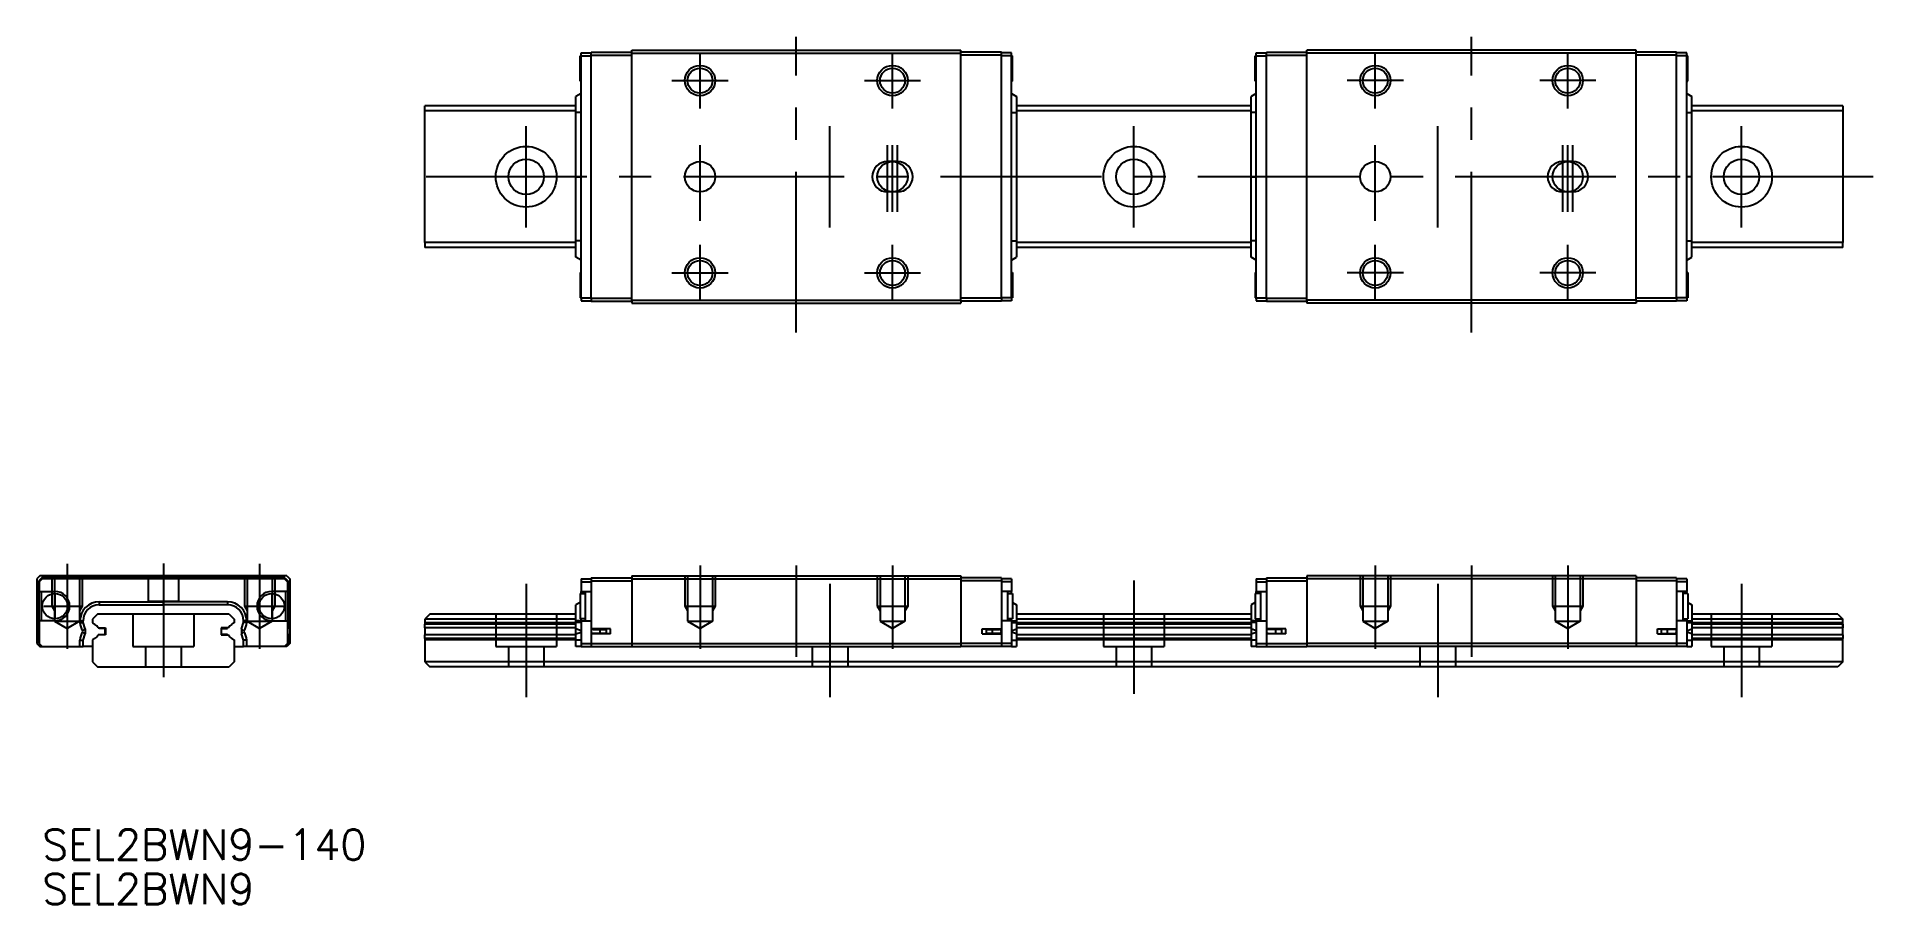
# Model space of a CAD drawing. Extents: x -13 to 169, y -23 to 62.
import ezdxf

# ---------------------------------------------------------------- set-up
doc = ezdxf.new("R2010")
doc.units = 0
doc.header["$LTSCALE"] = 0.5
doc.linetypes.add('CENTER', pattern=[50.8, 31.75, -6.35, 6.35, -6.35])
doc.linetypes.add('DASHED', pattern=[19.05, 12.7, -6.35])
doc.layers.get('0').update_dxf_attribs({"linetype": 'CONTINUOUS'})
doc.layers.add('CENTER', color=1, linetype='CENTER')
doc.styles.get("Standard").update_dxf_attribs({"font": 'txt.shx', "height": 3, "bigfont": 'bigfont.shx'})

# ---------------------------------------------------------------- blocks, each defined once
blk = doc.blocks.new('*U2')
at = {"color": 7, "linetype": 'CONTINUOUS'}
blk.add_text('SEL2BWN9-140', height=3, dxfattribs=at).set_placement((-11.97, -19.06))
blk = doc.blocks.new('*U3')
at = {"color": 7, "linetype": 'CONTINUOUS'}
blk.add_text('SEL2BWN9', height=3, dxfattribs=at).set_placement((-11.97, -23.45))

msp = doc.modelspace()

# ---------------------------------------------------------------- linework, layer by layer
at = {"color": 7, "linetype": 'CONTINUOUS'}
for p, q in [((41.14, 57.86), (41.14, 60.36)), ((41.14, 60.36), (41.24, 60.36)), ((41.24, 60.66), (42.24, 60.66)), ((41.24, 60.36), (41.24, 60.66)), ((41.24, 36.46), (41.24, 60.36)), ((41.24, 60.36), (42.24, 60.36)), ((42.24, 60.41), (42.24, 60.71)), ((42.24, 60.71), (46.24, 60.71)), ((42.24, 36.41), (42.24, 60.41)), ((42.24, 60.41), (46.24, 60.41)), ((46.24, 60.91), (78.74, 60.91)), ((46.24, 60.61), (46.24, 60.91)), ((46.24, 60.61), (78.74, 60.61)), ((46.24, 36.21), (46.24, 60.61)), ((78.74, 60.61), (78.74, 60.91)), ((82.74, 60.71), (78.74, 60.71)), ((78.74, 36.21), (78.74, 60.61)), ((82.74, 60.41), (78.74, 60.41)), ((82.74, 60.41), (82.74, 60.71)), ((83.74, 60.66), (82.74, 60.66)), ((82.74, 36.41), (82.74, 60.41)), ((83.74, 60.36), (82.74, 60.36)), ((83.74, 60.36), (83.74, 60.66)), ((83.74, 36.46), (83.74, 60.36)), ((83.74, 60.36), (83.84, 60.36)), ((83.84, 57.86), (83.84, 60.36)), ((107.81, 57.86), (107.81, 60.36)), ((107.91, 60.36), (107.81, 60.36)), ((107.91, 60.36), (107.91, 60.66)), ((107.91, 60.66), (108.91, 60.66)), ((107.91, 36.46), (107.91, 60.36)), ((107.91, 60.36), (108.91, 60.36)), ((108.91, 60.41), (108.91, 60.71)), ((108.91, 60.71), (112.91, 60.71)), ((108.91, 36.41), (108.91, 60.41)), ((108.91, 60.41), (112.91, 60.41)), ((145.41, 60.91), (112.91, 60.91)), ((112.91, 60.61), (112.91, 60.91)), ((145.41, 60.61), (112.91, 60.61)), ((112.91, 36.21), (112.91, 60.61)), ((145.41, 60.61), (145.41, 60.91)), ((149.41, 60.71), (145.41, 60.71)), ((145.41, 36.21), (145.41, 60.61)), ((149.41, 60.41), (145.41, 60.41)), ((149.41, 60.41), (149.41, 60.71)), ((150.41, 60.66), (149.41, 60.66)), ((149.41, 36.41), (149.41, 60.41)), ((150.41, 60.36), (149.41, 60.36)), ((150.41, 60.36), (150.41, 60.66)), ((150.41, 36.46), (150.41, 60.36)), ((150.51, 60.36), (150.41, 60.36)), ((150.51, 57.86), (150.51, 60.36)), ((41.24, 56.64), (40.74, 56.34)), ((40.74, 40.48), (40.74, 56.34)), ((41.24, 57.86), (41.14, 57.86)), ((83.84, 57.86), (83.74, 57.86)), ((83.74, 56.64), (84.24, 56.34)), ((84.24, 56.34), (84.24, 40.48)), ((107.91, 56.64), (107.41, 56.34)), ((107.41, 40.48), (107.41, 56.34)), ((107.81, 57.86), (107.91, 57.86)), ((150.41, 57.86), (150.51, 57.86)), ((150.41, 56.64), (150.91, 56.34)), ((150.91, 40.48), (150.91, 56.34)), ((25.82, 54.91), (25.82, 55.41)), ((40.74, 55.41), (25.82, 55.41)), ((25.82, 41.91), (25.82, 54.91)), ((40.74, 54.91), (25.82, 54.91)), ((41.24, 54.74), (40.74, 54.74)), ((83.74, 54.74), (84.24, 54.74)), ((107.41, 55.41), (84.24, 55.41)), ((107.41, 54.91), (84.24, 54.91)), ((107.91, 54.74), (107.41, 54.74)), ((150.41, 54.74), (150.91, 54.74)), ((165.82, 55.41), (150.91, 55.41)), ((165.82, 54.91), (150.91, 54.91)), ((165.82, 55.41), (165.82, 54.91)), ((165.82, 54.91), (165.82, 41.91)), ((72.49, 49.91), (71.49, 49.91)), ((139.16, 49.91), (138.16, 49.91)), ((40.74, 48.41), (41.24, 48.41)), ((84.24, 48.41), (83.74, 48.41)), ((107.41, 48.41), (107.91, 48.41)), ((150.91, 48.41), (150.41, 48.41)), ((72.49, 46.91), (71.49, 46.91)), ((139.16, 46.91), (138.16, 46.91)), ((25.82, 41.91), (25.82, 41.41)), ((40.74, 41.91), (25.82, 41.91)), ((41.24, 42.08), (40.74, 42.08)), ((83.74, 42.08), (84.24, 42.08)), ((107.41, 41.91), (84.24, 41.91)), ((107.91, 42.08), (107.41, 42.08)), ((150.41, 42.08), (150.91, 42.08)), ((165.82, 41.91), (150.91, 41.91)), ((165.82, 41.41), (165.82, 41.91)), ((40.74, 41.41), (25.82, 41.41)), ((41.24, 40.18), (40.74, 40.48)), ((83.74, 40.18), (84.24, 40.48)), ((107.41, 41.41), (84.24, 41.41)), ((107.91, 40.18), (107.41, 40.48)), ((150.41, 40.18), (150.91, 40.48)), ((165.82, 41.41), (150.91, 41.41)), ((41.14, 38.96), (41.24, 38.96)), ((41.14, 38.96), (41.14, 36.46)), ((83.74, 38.96), (83.84, 38.96)), ((83.84, 38.96), (83.84, 36.46)), ((107.91, 38.96), (107.81, 38.96)), ((107.81, 38.96), (107.81, 36.46)), ((150.51, 38.96), (150.41, 38.96)), ((150.51, 38.96), (150.51, 36.46)), ((41.24, 36.46), (41.14, 36.46)), ((41.24, 36.46), (42.24, 36.46)), ((41.24, 36.46), (41.24, 36.16)), ((42.24, 36.41), (46.24, 36.41)), ((42.24, 36.41), (42.24, 36.11)), ((82.74, 36.41), (78.74, 36.41)), ((83.74, 36.46), (82.74, 36.46)), ((82.74, 36.41), (82.74, 36.11)), ((83.74, 36.46), (83.74, 36.16)), ((83.84, 36.46), (83.74, 36.46)), ((107.81, 36.46), (107.91, 36.46)), ((107.91, 36.46), (108.91, 36.46)), ((107.91, 36.46), (107.91, 36.16)), ((108.91, 36.41), (112.91, 36.41)), ((108.91, 36.41), (108.91, 36.11)), ((149.41, 36.41), (145.41, 36.41)), ((150.41, 36.46), (149.41, 36.46)), ((149.41, 36.41), (149.41, 36.11)), ((150.41, 36.46), (150.41, 36.16)), ((150.41, 36.46), (150.51, 36.46)), ((41.24, 36.16), (42.24, 36.16)), ((42.24, 36.11), (46.24, 36.11)), ((46.24, 36.21), (78.74, 36.21)), ((46.24, 36.21), (46.24, 35.91)), ((46.24, 35.91), (78.74, 35.91)), ((78.74, 36.21), (78.74, 35.91)), ((82.74, 36.11), (78.74, 36.11)), ((83.74, 36.16), (82.74, 36.16)), ((107.91, 36.16), (108.91, 36.16)), ((108.91, 36.11), (112.91, 36.11)), ((145.41, 36.21), (112.91, 36.21)), ((112.91, 36.21), (112.91, 35.91)), ((145.41, 35.91), (112.91, 35.91)), ((145.41, 36.21), (145.41, 35.91)), ((149.41, 36.11), (145.41, 36.11)), ((150.41, 36.16), (149.41, 36.16)), ((-12.2, 9), (-12.5, 8.7)), ((-12.5, 8.7), (-12.5, 2.3)), ((-12, 8.8), (-12.3, 8.5)), ((-12.3, 8.5), (-12.3, 3.75)), ((-11.95, 8.7), (-12.25, 8.4)), ((-12.25, 8.4), (-12.25, 7.45)), ((-12.25, 7.45), (-10.7, 7.45)), ((12.2, 9), (-12.2, 9)), ((-12.05, 7.45), (-12.05, 4.55)), ((12, 8.8), (-12, 8.8)), ((11.95, 8.7), (-11.95, 8.7)), ((12.25, 7.45), (10.7, 7.45)), ((11.95, 8.7), (12.25, 8.4)), ((12, 8.8), (12.3, 8.5)), ((12.05, 7.45), (12.05, 4.55)), ((12.2, 9), (12.5, 8.7)), ((12.25, 8.4), (12.25, 7.45)), ((12.3, 8.5), (12.3, 3.75)), ((12.5, 8.7), (12.5, 2.3)), ((41.24, 8.7), (42.24, 8.7)), ((41.24, 8.7), (41.24, 8.4)), ((41.24, 8.4), (42.24, 8.4)), ((41.24, 8.4), (41.24, 7.45)), ((41.24, 7.45), (42.24, 7.45)), ((41.24, 7.25), (41.24, 7.45)), ((41.64, 7.45), (41.64, 4.55)), ((42.24, 8.8), (46.24, 8.8)), ((42.24, 8.8), (42.24, 8.5)), ((42.24, 8.5), (42.24, 3.75)), ((42.24, 8.5), (46.24, 8.5)), ((46.24, 9), (78.74, 9)), ((46.24, 9), (46.24, 8.7)), ((46.24, 8.7), (78.74, 8.7)), ((46.24, 8.7), (46.24, 2.3)), ((78.74, 9), (78.74, 8.7)), ((82.74, 8.8), (78.74, 8.8)), ((78.74, 8.7), (78.74, 2.3)), ((82.74, 8.5), (78.74, 8.5)), ((82.74, 8.8), (82.74, 8.5)), ((83.74, 8.7), (82.74, 8.7)), ((82.74, 8.5), (82.74, 3.75)), ((83.74, 8.4), (82.74, 8.4)), ((83.74, 7.45), (82.74, 7.45)), ((83.34, 7.45), (83.34, 4.55)), ((83.74, 8.7), (83.74, 8.4)), ((83.74, 8.4), (83.74, 7.45)), ((83.74, 7.25), (83.74, 7.45)), ((107.91, 8.7), (107.91, 8.4)), ((107.91, 8.7), (108.91, 8.7)), ((107.91, 8.4), (107.91, 7.45)), ((107.91, 8.4), (108.91, 8.4)), ((107.91, 7.45), (108.91, 7.45)), ((107.91, 7.25), (107.91, 7.45)), ((108.31, 7.45), (108.31, 4.55)), ((108.91, 8.8), (112.91, 8.8)), ((108.91, 8.8), (108.91, 8.5)), ((108.91, 8.5), (108.91, 3.75)), ((108.91, 8.5), (112.91, 8.5)), ((145.41, 9), (112.91, 9)), ((112.91, 9), (112.91, 8.7)), ((145.41, 8.7), (112.91, 8.7)), ((112.91, 8.7), (112.91, 2.3)), ((145.41, 9), (145.41, 8.7)), ((149.41, 8.8), (145.41, 8.8)), ((145.41, 8.7), (145.41, 2.3)), ((149.41, 8.5), (145.41, 8.5)), ((149.41, 8.8), (149.41, 8.5)), ((150.41, 8.7), (149.41, 8.7)), ((149.41, 8.5), (149.41, 3.75)), ((150.41, 8.4), (149.41, 8.4)), ((150.41, 7.45), (149.41, 7.45)), ((150.01, 7.45), (150.01, 4.55)), ((150.41, 8.7), (150.41, 8.4)), ((150.41, 8.4), (150.41, 7.45)), ((150.41, 7.25), (150.41, 7.45)), ((-6.33, 6.43), (0, 6.43)), ((-6.33, 6.43), (-6.33, 6.13)), ((-6.33, 6.13), (0, 6.13)), ((6.33, 6.43), (0, 6.43)), ((0, 6.13), (0, 6.43)), ((6.33, 6.13), (0, 6.13)), ((6.33, 6.43), (6.33, 6.13)), ((41.14, 6.37), (40.74, 6.13)), ((40.74, 2), (40.74, 6.13)), ((41.14, 7.25), (41.14, 4.75)), ((41.14, 7.25), (41.64, 7.25)), ((83.34, 7.25), (83.84, 7.25)), ((83.84, 7.25), (83.84, 4.75)), ((83.84, 6.37), (84.24, 6.13)), ((84.24, 6.13), (84.24, 2)), ((107.81, 6.37), (107.41, 6.13)), ((107.41, 6.13), (107.41, 2)), ((107.81, 7.25), (107.81, 4.75)), ((108.31, 7.25), (107.81, 7.25)), ((150.51, 7.25), (150.01, 7.25)), ((150.51, 7.25), (150.51, 4.75)), ((150.51, 6.37), (150.91, 6.13)), ((150.91, 6.13), (150.91, 2)), ((-12.3, 3.75), (-12.25, 3.75)), ((-12.3, 3.25), (-12.3, 3.75)), ((-10.7, 4.55), (-12.25, 4.55)), ((-12.25, 4.55), (-12.25, 2.3)), ((-8.23, 4.37), (-8.23, 4.53)), ((-8.23, 4.53), (-7.93, 4.53)), ((-8.23, 4.37), (-7.93, 4.37)), ((-7.95, 3.56), (-7.71, 3.75)), ((-7.93, 4.37), (-7.93, 4.53)), ((-7.71, 3.75), (-7.93, 4.37)), ((-7.71, 3.75), (-7.71, 3.25)), ((-6.5, 5.2), (-7, 4.7)), ((-7, 4.7), (-7, 4.33)), ((-7, 4.33), (-6.77, 4.2)), ((6.5, 5.2), (-6.5, 5.2)), ((-6.43, 3.85), (-5.7, 3.85)), ((-5.75, 3.8), (-6.33, 3.8)), ((-5.75, 3.2), (-5.75, 3.8)), ((-5.7, 3.85), (-5.7, 3.15)), ((5.7, 3.85), (5.7, 3.15)), ((6.43, 3.85), (5.7, 3.85)), ((5.75, 3.8), (6.33, 3.8)), ((5.75, 3.2), (5.75, 3.8)), ((6.5, 5.2), (7, 4.7)), ((7, 4.33), (6.77, 4.2)), ((7, 4.7), (7, 4.33)), ((7.71, 3.75), (7.93, 4.37)), ((7.95, 3.56), (7.71, 3.75)), ((7.71, 3.75), (7.71, 3.25)), ((8.23, 4.53), (7.93, 4.53)), ((7.93, 4.37), (7.93, 4.53)), ((8.23, 4.37), (7.93, 4.37)), ((8.23, 4.37), (8.23, 4.53)), ((10.7, 4.55), (12.25, 4.55)), ((12.25, 4.55), (12.25, 2.3)), ((12.3, 3.75), (12.25, 3.75)), ((12.3, 3.25), (12.3, 3.75)), ((26.32, 5.2), (25.82, 4.7)), ((40.74, 4.7), (25.82, 4.7)), ((25.82, 4.7), (25.82, 4.7)), ((25.82, 4.7), (25.82, 4.33)), ((40.74, 4.33), (25.82, 4.33)), ((25.82, 4.33), (25.82, 4.2)), ((40.74, 4.2), (25.82, 4.2)), ((25.82, 3.85), (25.82, 4.2)), ((40.74, 3.85), (25.82, 3.85)), ((25.82, 3.85), (25.82, 3.15)), ((40.74, 5.2), (26.32, 5.2)), ((41.24, 4.53), (40.74, 4.53)), ((41.24, 4.37), (40.74, 4.37)), ((41.24, 3.56), (40.74, 3.75)), ((41.64, 4.75), (41.14, 4.75)), ((41.24, 4.55), (41.24, 4.75)), ((41.24, 4.55), (42.24, 4.55)), ((41.24, 4.55), (41.24, 2.3)), ((42.24, 3.75), (42.24, 3.25)), ((44.14, 3.75), (42.24, 3.75)), ((42.44, 3.7), (43.14, 3.7)), ((42.74, 3.7), (42.74, 3.75)), ((43.07, 3.7), (43.07, 3.75)), ((43.14, 3.3), (43.14, 3.7)), ((43.14, 3.7), (43.74, 3.7)), ((43.74, 3.3), (43.74, 3.7)), ((44.14, 3.25), (44.14, 3.75)), ((80.84, 3.25), (80.84, 3.75)), ((80.84, 3.75), (82.74, 3.75)), ((81.24, 3.7), (81.24, 3.3)), ((81.24, 3.7), (81.84, 3.7)), ((81.84, 3.7), (81.84, 3.3)), ((81.84, 3.7), (82.54, 3.7)), ((81.91, 3.7), (81.91, 3.75)), ((82.24, 3.7), (82.24, 3.75)), ((83.74, 4.55), (82.74, 4.55)), ((82.74, 3.75), (82.74, 3.25)), ((83.84, 4.75), (83.34, 4.75)), ((83.74, 4.55), (83.74, 4.75)), ((83.74, 4.55), (83.74, 2.3)), ((83.74, 4.53), (84.24, 4.53)), ((83.74, 4.37), (84.24, 4.37)), ((83.74, 3.56), (84.24, 3.75)), ((107.41, 5.2), (84.24, 5.2)), ((107.41, 4.7), (84.24, 4.7)), ((107.41, 4.33), (84.24, 4.33)), ((107.41, 4.2), (84.24, 4.2)), ((107.41, 3.85), (84.24, 3.85)), ((107.91, 4.53), (107.41, 4.53)), ((107.91, 4.37), (107.41, 4.37)), ((107.91, 3.56), (107.41, 3.75)), ((107.81, 4.75), (108.31, 4.75)), ((107.91, 4.55), (107.91, 4.75)), ((107.91, 4.55), (107.91, 2.3)), ((107.91, 4.55), (108.91, 4.55)), ((108.91, 3.75), (108.91, 3.25)), ((110.81, 3.75), (108.91, 3.75)), ((109.81, 3.7), (109.11, 3.7)), ((109.41, 3.7), (109.41, 3.75)), ((109.74, 3.7), (109.74, 3.75)), ((109.81, 3.7), (109.81, 3.3)), ((110.41, 3.7), (109.81, 3.7)), ((110.41, 3.7), (110.41, 3.3)), ((110.81, 3.25), (110.81, 3.75)), ((147.51, 3.25), (147.51, 3.75)), ((147.51, 3.75), (149.41, 3.75)), ((147.91, 3.3), (147.91, 3.7)), ((148.51, 3.7), (147.91, 3.7)), ((148.51, 3.3), (148.51, 3.7)), ((149.21, 3.7), (148.51, 3.7)), ((148.58, 3.7), (148.58, 3.75)), ((148.91, 3.7), (148.91, 3.75)), ((150.41, 4.55), (149.41, 4.55)), ((149.41, 3.75), (149.41, 3.25)), ((150.01, 4.75), (150.51, 4.75)), ((150.41, 4.55), (150.41, 4.75)), ((150.41, 4.55), (150.41, 2.3)), ((150.41, 4.53), (150.91, 4.53)), ((150.41, 4.37), (150.91, 4.37)), ((150.41, 3.56), (150.91, 3.75)), ((165.32, 5.2), (150.91, 5.2)), ((165.82, 4.7), (150.91, 4.7)), ((165.82, 4.33), (150.91, 4.33)), ((165.82, 4.2), (150.91, 4.2)), ((165.82, 3.85), (150.91, 3.85)), ((165.32, 5.2), (165.82, 4.7)), ((165.82, 3.15), (165.82, 4.7)), ((165.82, 4.2), (165.82, 3.85)), ((-12.5, 2.3), (-12.2, 2)), ((-12.3, 3.25), (-12.25, 3.25)), ((-12.3, 3.25), (-12.3, 2.3)), ((-12.3, 2.3), (-12, 2)), ((-12.25, 2.3), (-11.95, 2)), ((-12.2, 2), (-12, 2)), ((-12, 2), (-11.95, 2)), ((-11.95, 2), (-8.23, 2)), ((-8.23, 2), (-8.23, 2.63)), ((-8.23, 2.63), (-7.93, 2.63)), ((-8.23, 2), (-7.93, 2)), ((-7.71, 3.25), (-7.95, 3.44)), ((-7.93, 2.63), (-7.71, 3.25)), ((-7.93, 2), (-7.93, 2.63)), ((-7, 2), (-7.93, 2)), ((-6.77, 2.8), (-7, 2.67)), ((-7, 2.67), (-7, 0.5)), ((-5.7, 3.15), (-6.43, 3.15)), ((-6.33, 3.2), (-5.75, 3.2)), ((5.7, 3.15), (6.43, 3.15)), ((6.33, 3.2), (5.75, 3.2)), ((6.77, 2.8), (7, 2.67)), ((7, 2.67), (7, 0.5)), ((7, 2), (7.93, 2)), ((7.71, 3.25), (7.95, 3.44)), ((7.93, 2.63), (7.71, 3.25)), ((7.93, 2), (7.93, 2.63)), ((8.23, 2.63), (7.93, 2.63)), ((8.23, 2), (7.93, 2)), ((8.23, 2), (8.23, 2.63)), ((11.95, 2), (8.23, 2)), ((12.25, 2.3), (11.95, 2)), ((12, 2), (11.95, 2)), ((12.3, 2.3), (12, 2)), ((12.2, 2), (12, 2)), ((12.5, 2.3), (12.2, 2)), ((12.3, 3.25), (12.25, 3.25)), ((12.3, 3.25), (12.3, 2.3)), ((40.74, 3.15), (25.82, 3.15)), ((25.82, 2.8), (25.82, 3.15)), ((40.74, 2.8), (25.82, 2.8)), ((25.82, 2.8), (25.82, 2.67)), ((40.74, 2.67), (25.82, 2.67)), ((25.82, 2.67), (25.82, 0.5)), ((40.74, 3.25), (41.24, 3.44)), ((41.24, 2.63), (40.74, 2.63)), ((41.24, 2), (40.74, 2)), ((41.24, 2.3), (42.24, 2.3)), ((41.24, 2.3), (41.24, 2)), ((41.24, 2), (42.24, 2)), ((44.14, 3.25), (42.24, 3.25)), ((42.24, 3.25), (42.24, 2.3)), ((42.24, 2.3), (46.24, 2.3)), ((42.24, 2.3), (42.24, 2)), ((42.24, 2), (46.24, 2)), ((43.14, 3.3), (42.44, 3.3)), ((42.74, 3.25), (42.74, 3.3)), ((43.07, 3.25), (43.07, 3.3)), ((43.74, 3.3), (43.14, 3.3)), ((46.24, 2.3), (78.74, 2.3)), ((46.24, 2.3), (46.24, 2)), ((46.24, 2), (78.74, 2)), ((82.74, 2.3), (78.74, 2.3)), ((78.74, 2.3), (78.74, 2)), ((82.74, 2), (78.74, 2)), ((80.84, 3.25), (82.74, 3.25)), ((81.84, 3.3), (81.24, 3.3)), ((82.54, 3.3), (81.84, 3.3)), ((81.91, 3.25), (81.91, 3.3)), ((82.24, 3.25), (82.24, 3.3)), ((82.74, 3.25), (82.74, 2.3)), ((83.74, 2.3), (82.74, 2.3)), ((82.74, 2.3), (82.74, 2)), ((83.74, 2), (82.74, 2)), ((84.24, 3.25), (83.74, 3.44)), ((83.74, 2.63), (84.24, 2.63)), ((83.74, 2.3), (83.74, 2)), ((83.74, 2), (84.24, 2)), ((107.41, 3.15), (84.24, 3.15)), ((107.41, 2.8), (84.24, 2.8)), ((107.41, 2.67), (84.24, 2.67)), ((107.41, 3.25), (107.91, 3.44)), ((107.91, 2.63), (107.41, 2.63)), ((107.91, 2), (107.41, 2)), ((107.91, 2.3), (107.91, 2)), ((107.91, 2.3), (108.91, 2.3)), ((107.91, 2), (108.91, 2)), ((110.81, 3.25), (108.91, 3.25)), ((108.91, 3.25), (108.91, 2.3)), ((108.91, 2.3), (112.91, 2.3)), ((108.91, 2.3), (108.91, 2)), ((108.91, 2), (112.91, 2)), ((109.11, 3.3), (109.81, 3.3)), ((109.41, 3.25), (109.41, 3.3)), ((109.74, 3.25), (109.74, 3.3)), ((109.81, 3.3), (110.41, 3.3)), ((145.41, 2.3), (112.91, 2.3)), ((112.91, 2.3), (112.91, 2)), ((145.41, 2), (112.91, 2)), ((149.41, 2.3), (145.41, 2.3)), ((145.41, 2.3), (145.41, 2)), ((149.41, 2), (145.41, 2)), ((147.51, 3.25), (149.41, 3.25)), ((147.91, 3.3), (148.51, 3.3)), ((148.51, 3.3), (149.21, 3.3)), ((148.58, 3.25), (148.58, 3.3)), ((148.91, 3.25), (148.91, 3.3)), ((149.41, 3.25), (149.41, 2.3)), ((150.41, 2.3), (149.41, 2.3)), ((149.41, 2.3), (149.41, 2)), ((150.41, 2), (149.41, 2)), ((150.91, 3.25), (150.41, 3.44)), ((150.41, 2.63), (150.91, 2.63)), ((150.41, 2.3), (150.41, 2)), ((150.41, 2), (150.91, 2)), ((165.82, 3.15), (150.91, 3.15)), ((165.82, 2.8), (150.91, 2.8)), ((165.82, 2.67), (150.91, 2.67)), ((165.82, 3.15), (165.82, 2.8)), ((165.82, 2.67), (165.82, 2.8)), ((165.82, 0.5), (165.82, 2.67)), ((-7, 0.5), (-6.5, 0)), ((-6.5, 0), (6.5, 0)), ((7, 0.5), (6.5, 0)), ((165.82, 0.5), (25.82, 0.5)), ((25.82, 0.5), (26.32, 0)), ((165.82, 0.5), (165.32, 0)), ((165.32, 0), (26.32, 0))]:
    msp.add_line(p, q, dxfattribs=at)
at = {"color": 3, "linetype": 'DASHED'}
for p, q in [((-11, 9), (-11, 6)), ((-10.73, 9), (-10.73, 4.5)), ((-8.27, 9), (-8.27, 4.5)), ((-8, 9), (-8, 6)), ((-1.5, 9), (-1.5, 6.43)), ((1.5, 9), (1.5, 6.43)), ((8, 9), (8, 6)), ((8.27, 9), (8.27, 4.5)), ((10.73, 9), (10.73, 4.5)), ((11, 9), (11, 6)), ((51.49, 9), (51.49, 6)), ((51.76, 9), (51.76, 4.5)), ((54.22, 9), (54.22, 4.5)), ((54.49, 9), (54.49, 6)), ((70.49, 9), (70.49, 6)), ((70.76, 9), (70.76, 4.5)), ((73.22, 9), (73.22, 4.5)), ((73.49, 9), (73.49, 6)), ((118.16, 9), (118.16, 6)), ((118.43, 9), (118.43, 4.5)), ((120.89, 9), (120.89, 4.5)), ((121.16, 9), (121.16, 6)), ((137.16, 9), (137.16, 6)), ((137.43, 9), (137.43, 4.5)), ((139.89, 9), (139.89, 4.5)), ((140.16, 9), (140.16, 6)), ((-11, 6), (-10.73, 5.53)), ((-11, 6), (-8, 6)), ((-8, 6), (-8.27, 5.53)), ((-1.5, 6.5), (1.5, 6.5)), ((8, 6), (8.27, 5.53)), ((8, 6), (11, 6)), ((11, 6), (10.73, 5.53)), ((51.49, 6), (51.76, 5.53)), ((51.49, 6), (54.49, 6)), ((54.49, 6), (54.22, 5.53)), ((70.49, 6), (70.76, 5.53)), ((70.49, 6), (73.49, 6)), ((73.49, 6), (73.22, 5.53)), ((118.16, 6), (118.43, 5.53)), ((118.16, 6), (121.16, 6)), ((121.16, 6), (120.89, 5.53)), ((137.16, 6), (137.43, 5.53)), ((137.16, 6), (140.16, 6)), ((140.16, 6), (139.89, 5.53)), ((-10.73, 4.5), (-8.27, 4.5)), ((-10.73, 4.5), (-9.5, 3.79)), ((-8.27, 4.5), (-9.5, 3.79)), ((-3, 5.2), (-3, 2)), ((3, 5.2), (3, 2)), ((8.27, 4.5), (10.73, 4.5)), ((8.27, 4.5), (9.5, 3.79)), ((10.73, 4.5), (9.5, 3.79)), ((32.82, 5.2), (32.82, 2)), ((38.82, 5.2), (38.82, 2)), ((51.76, 4.5), (54.22, 4.5)), ((51.76, 4.5), (52.99, 3.79)), ((54.22, 4.5), (52.99, 3.79)), ((70.76, 4.5), (73.22, 4.5)), ((70.76, 4.5), (71.99, 3.79)), ((73.22, 4.5), (71.99, 3.79)), ((92.82, 5.2), (92.82, 2)), ((98.82, 5.2), (98.82, 2)), ((118.43, 4.5), (120.89, 4.5)), ((118.43, 4.5), (119.66, 3.79)), ((120.89, 4.5), (119.66, 3.79)), ((137.43, 4.5), (139.89, 4.5)), ((137.43, 4.5), (138.66, 3.79)), ((139.89, 4.5), (138.66, 3.79)), ((152.82, 5.2), (152.82, 2)), ((158.82, 5.2), (158.82, 2)), ((-3, 2), (3, 2)), ((-1.75, 2), (-1.75, 0)), ((1.75, 2), (1.75, 0)), ((32.82, 2), (38.82, 2)), ((34.07, 2), (34.07, 0)), ((37.57, 2), (37.57, 0)), ((64.07, 2), (64.07, 0)), ((67.57, 2), (67.57, 0)), ((92.82, 2), (98.82, 2)), ((94.07, 2), (94.07, 0)), ((97.57, 2), (97.57, 0)), ((124.07, 2), (124.07, 0)), ((127.57, 2), (127.57, 0)), ((152.82, 2), (158.82, 2)), ((154.07, 2), (154.07, 0)), ((157.57, 2), (157.57, 0))]:
    msp.add_line(p, q, dxfattribs=at)
at = {"color": 3, "linetype": 'CONTINUOUS'}
for centre in [(52.99, 57.91), (71.99, 57.91), (119.66, 57.91), (138.66, 57.91), (52.99, 38.91), (71.99, 38.91), (119.66, 38.91), (138.66, 38.91)]:
    msp.add_circle(centre, 1.5, dxfattribs=at)
at = {"color": 7, "linetype": 'CONTINUOUS'}
for centre, radius in [((52.99, 57.91), 1.23), ((71.99, 57.91), 1.23), ((119.66, 57.91), 1.23), ((138.66, 57.91), 1.23), ((35.82, 48.41), 3), ((95.82, 48.41), 3), ((155.82, 48.41), 3), ((35.82, 48.41), 1.75), ((52.99, 48.41), 1.5), ((71.99, 48.41), 1.5), ((95.82, 48.41), 1.75), ((119.66, 48.41), 1.5), ((138.66, 48.41), 1.5), ((155.82, 48.41), 1.75), ((52.99, 38.91), 1.23), ((71.99, 38.91), 1.23), ((119.66, 38.91), 1.23), ((138.66, 38.91), 1.23), ((-10.7, 6), 1.25), ((10.7, 6), 1.25)]:
    msp.add_circle(centre, radius, dxfattribs=at)
for centre, radius, start, end in [((71.49, 48.41), 1.5, 90, 270), ((72.49, 48.41), 1.5, 270, 90), ((138.16, 48.41), 1.5, 90, 270), ((139.16, 48.41), 1.5, 270, 90), ((-10.7, 6), 1.45, 270, 90), ((10.7, 6), 1.45, 90, 270), ((-6.33, 4.53), 1.9, 90.0008, 179.9992), ((-6.33, 4.53), 1.6, 90, 180), ((6.33, 4.53), 1.9, 0.0008, 89.9992), ((6.33, 4.53), 1.6, 0, 90), ((-6.93, 4.37), 1.3, 179.9977, 218.646), ((-7.21, 3.44), 0.875, 27.7195, 60), ((-7.21, 3.44), 0.945, 22.1963, 25.5112), ((7.21, 3.44), 0.945, 154.4888, 157.8037), ((7.21, 3.44), 0.875, 120, 152.2805), ((6.93, 4.37), 1.3, 321.354, 0.0023), ((42.44, 3.5), 0.2, 90, 180), ((82.54, 3.5), 0.2, 0, 90), ((109.11, 3.5), 0.2, 90, 180), ((149.21, 3.5), 0.2, 0, 90), ((-6.93, 2.63), 1.3, 141.354, 180.0023), ((-7.21, 3.56), 0.875, 300, 332.2805), ((-7.21, 3.56), 0.945, 334.4888, 337.8037), ((7.21, 3.56), 0.945, 202.1963, 205.5112), ((7.21, 3.56), 0.875, 207.7195, 240), ((6.93, 2.63), 1.3, 359.9977, 38.646), ((42.44, 3.5), 0.2, 180, 270), ((82.54, 3.5), 0.2, 270, 0), ((109.11, 3.5), 0.2, 180, 270), ((149.21, 3.5), 0.2, 270, 0)]:
    msp.add_arc(centre, radius, start, end, dxfattribs=at)
at = {"layer": 'CENTER', "color": 1, "linetype": 'CENTER'}
for p, q in [((62.49, 33.01), (62.49, 62.24)), ((129.16, 33.01), (129.16, 62.24)), ((52.99, 55.14), (52.99, 60.67)), ((71.99, 55.14), (71.99, 60.67)), ((119.66, 55.14), (119.66, 60.67)), ((138.66, 55.14), (138.66, 60.67)), ((50.22, 57.91), (55.75, 57.91)), ((69.22, 57.91), (74.75, 57.91)), ((122.43, 57.91), (116.89, 57.91)), ((141.43, 57.91), (135.89, 57.91)), ((35.82, 43.41), (35.82, 53.41)), ((65.82, 43.41), (65.82, 53.41)), ((95.82, 43.41), (95.82, 53.41)), ((125.82, 43.41), (125.82, 53.41)), ((155.82, 43.41), (155.82, 53.41)), ((52.99, 44.07), (52.99, 51.54)), ((71.49, 44.94), (71.49, 51.54)), ((71.99, 44.94), (71.99, 51.54)), ((72.49, 44.94), (72.49, 51.54)), ((119.66, 44.07), (119.66, 51.54)), ((138.16, 44.94), (138.16, 51.54)), ((138.66, 44.94), (138.66, 51.54)), ((139.16, 44.94), (139.16, 51.54)), ((168.82, 48.41), (22.82, 48.41)), ((52.99, 36.14), (52.99, 41.67)), ((71.99, 36.14), (71.99, 41.67)), ((119.66, 36.14), (119.66, 41.67)), ((138.66, 36.14), (138.66, 41.67)), ((50.22, 38.91), (55.75, 38.91)), ((69.22, 38.91), (74.75, 38.91)), ((122.43, 38.91), (116.89, 38.91)), ((141.43, 38.91), (135.89, 38.91)), ((-9.5, 10.17), (-9.5, 1.79)), ((0, 10.2), (0, -1.03)), ((9.5, 10.17), (9.5, 1.79)), ((52.99, 10), (52.99, 1.79)), ((62.49, 10), (62.49, 1)), ((71.99, 10), (71.99, 1.79)), ((119.66, 10), (119.66, 1.79)), ((129.16, 10), (129.16, 1)), ((138.66, 10), (138.66, 1.79)), ((35.82, 8.2), (35.82, -3)), ((65.82, 8.2), (65.82, -3)), ((95.82, 8.52), (95.82, -2.68)), ((125.82, 8.2), (125.82, -3)), ((155.82, 8.2), (155.82, -3)), ((-11.82, 6), (-9.55, 6)), ((-10.7, 7.13), (-10.7, 4.8)), ((9.58, 6), (11.85, 6)), ((10.7, 7.13), (10.7, 4.8))]:
    msp.add_line(p, q, dxfattribs=at)

# ---------------------------------------------------------------- block references
at = {"color": 7, "linetype": 'CONTINUOUS'}
for name in ['*U2', '*U3']:
    msp.add_blockref(name, (0, 0), dxfattribs=at)

doc.saveas('drawing.dxf')
